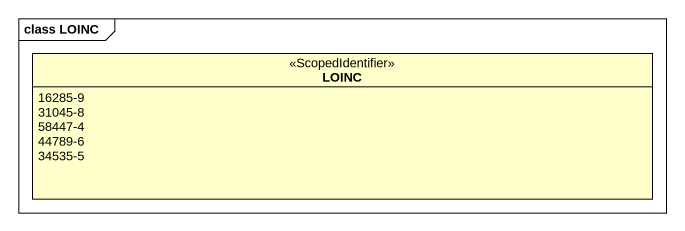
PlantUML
@startuml
mainframe class LOINC
hide circle
hide empty members
enum LOINC <<ScopedIdentifier>> {
  16285-9
  31045-8
  58447-4
  44789-6
  34535-5
}
@enduml
